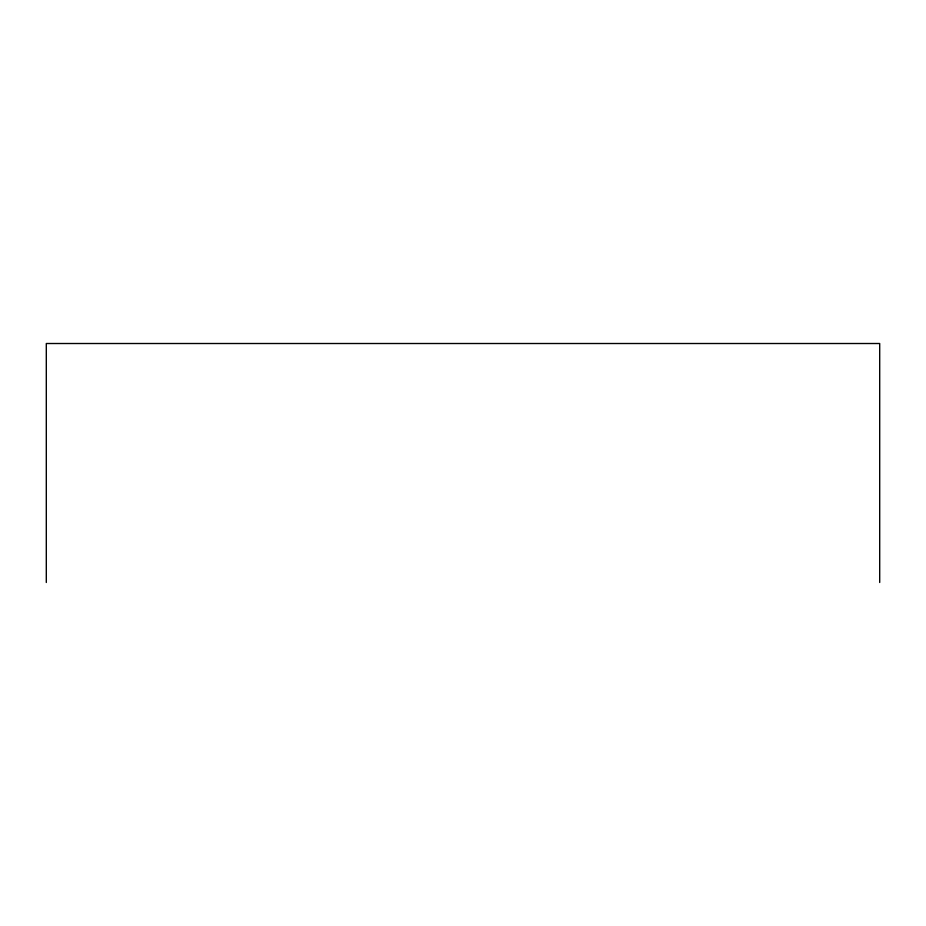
<?xml version="1.0" encoding="UTF-8"?>
<svg xmlns="http://www.w3.org/2000/svg" width="926" height="926" viewBox="0 0 926 926"><rect width="100%" height="100%" fill="white"/><g stroke="black" fill="none" stroke-linecap="round" stroke-linejoin="round"><path stroke-width="1.39" d="M879.7 582.489L879.7 343.511L46.3 343.511L46.3 582.489"/></g></svg>
